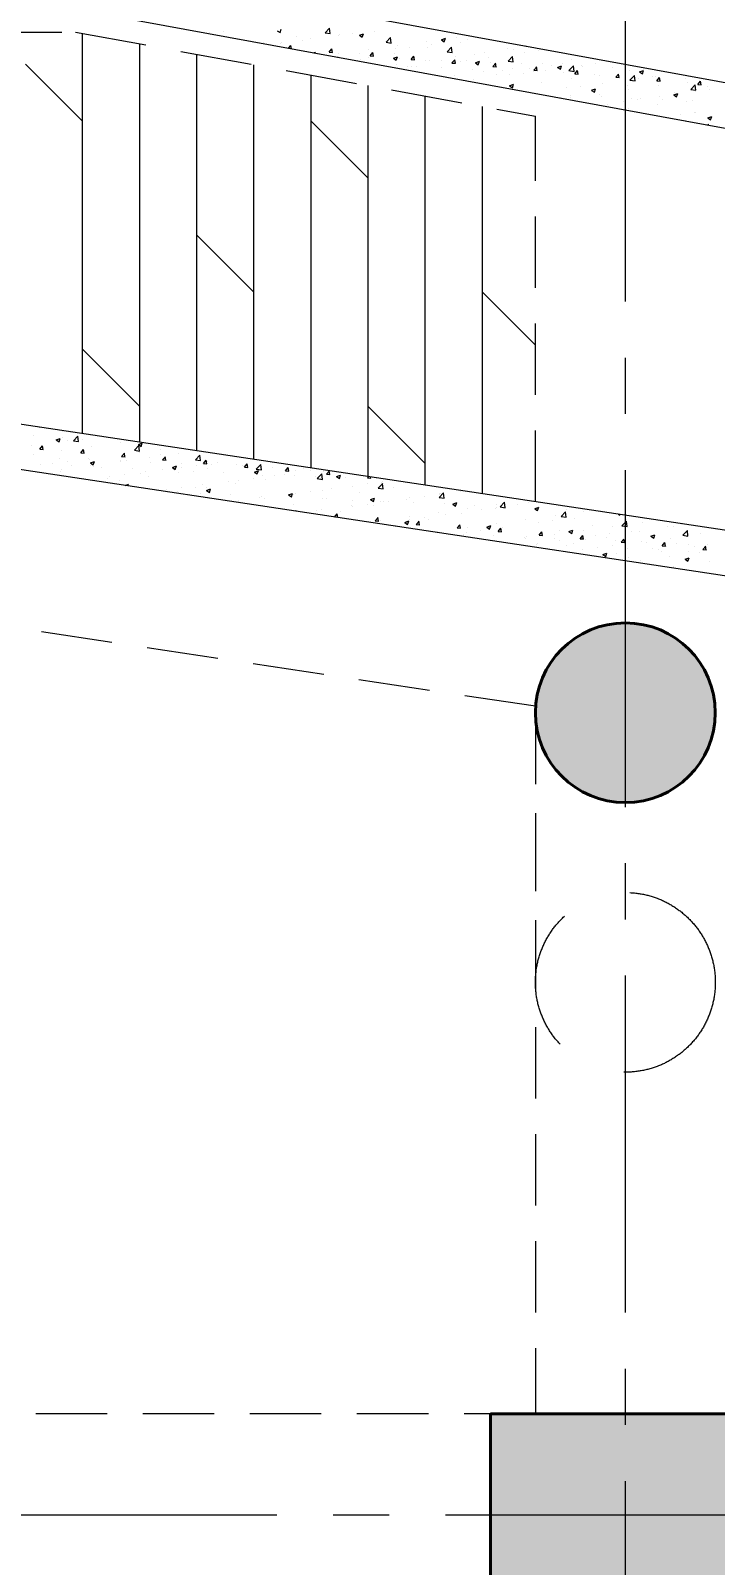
# Model space of a CAD drawing. Header units: millimetres. Extents: x 115500 to 206800, y -6300 to 53700.
# Drawn here: x 148105 to 151150, y 38275 to 45106 of the extents above; entities that cross this region are included whole.
import ezdxf

# ---------------------------------------------------------------- set-up
doc = ezdxf.new("R2010")
doc.units = ezdxf.units.MM
for name, pattern in [('HIDDEN2', [4.7625, 3.175, -1.5875]), ('HT_Grid$0$CENTER2', [1.125, 0.75, -0.125, 0.125, -0.125]), ('PD_5F_Col$0$HIDDEN2', [4.7625, 3.175, -1.5875])]:
    doc.linetypes.add(name, pattern=pattern)
doc.layers.get('0').update_dxf_attribs({"lineweight": 20})
doc.layers.get('Defpoints').update_dxf_attribs({"color": 151, "lineweight": 9})
for name, color, linetype, lineweight in [('HT_5F_Col$0$NDC_S-COLUMN', 4, 'Continuous', 40), ('HT_5F_Col$0$NDC_S_HATCH COLUMN AND WALL', 251, 'Continuous', 13), ('HT_Dim Grid$0$NDC_S_DIM', 1, 'Continuous', 15), ('HT_Grid$0$NDC_S_AXIS', 5, 'HT_Grid$0$CENTER2', 13), ('NDC_S_BEAM', 3, 'HIDDEN2', 20), ('NDC_S_HATCH MATERIAL', 8, 'Continuous', 13), ('NDC_S_SLAB', 2, 'Continuous', 20), ('PD_5F_Col$0$NDC_S-COLUMN', 4, 'Continuous', 40), ('PD_5F_Col$0$NDC_S_HATCH COLUMN AND WALL', 251, 'Continuous', 13), ('PD_5F_Col$0$NDC_S_HIDDEN', 8, 'PD_5F_Col$0$HIDDEN2', 13)]:
    doc.layers.add(name, color=color, linetype=linetype, lineweight=lineweight)
doc.styles.add('HT_Dim Grid$0$NDC_DIM', font='', dxfattribs={"width": 0.75})
doc.styles.get('HT_Dim Grid$0$NDC_DIM').set_extended_font_data('Dotum')
doc.dimstyles.new('HT_Dim Grid$0$NDC_dim_150', dxfattribs={"dimscale": 150, "dimtxt": 2.5, "dimasz": 1.5, "dimexe": 1.5, "dimexo": 2.5, "dimgap": 1, "dimtad": 1, "dimdec": 0, "dimzin": 0, "dimdsep": 46, "dimtxsty": 'HT_Dim Grid$0$NDC_DIM', "dimblk": 'HT_Dim Grid$0$DIMMARK', "dimcen": 0.09, "dimdle": 1.2, "dimclrd": 1, "dimclre": 1, "dimclrt": 3, "dimadec": 0, "dimazin": 0, "dimtfac": 1, "dimtdec": 0, "dimtix": 1, "dimtofl": 0, "dimtmove": 0, "dimatfit": 3, "dimfxl": 8, "dimfxlon": 1, "dimtolj": 1, "dimtzin": 0, "dimarcsym": 0})

# ---------------------------------------------------------------- blocks, each defined once
blk = doc.blocks.new('HT_Dim Grid$0$DIMMARK')
at = {"layer": 'HT_Dim Grid$0$NDC_S_DIM', "color": 1}
blk.add_line((-1.5, 0), (1, 0), dxfattribs=at)
at = {"layer": 'HT_Dim Grid$0$NDC_S_DIM', "color": 2, "const_width": 0.1}
blk.add_lwpolyline([(-0.424, -0.424), (0.424, 0.424)], dxfattribs=at)
blk = doc.blocks.new('*D52')
at = {"layer": 'Defpoints', "color": 0, "ltscale": 200, "transparency": 16777216}
for p in [(191600, 51300), (130700, 38500), (191600, 38500)]:
    blk.add_point(p, dxfattribs=at)
at = {"layer": 'HT_Dim Grid$0$NDC_S_DIM', "color": 1, "lineweight": -2, "ltscale": 200, "transparency": 16777216}
for p, q in [((130700, 50100), (130700, 51525)), ((191600, 50100), (191600, 51525)), ((130925, 51300), (191375, 51300))]:
    blk.add_line(p, q, dxfattribs=at)
at = {"layer": 'HT_Dim Grid$0$NDC_S_DIM', "color": 1, "lineweight": -2, "ltscale": 200, "transparency": 16777216, "xscale": 225, "yscale": 225, "zscale": 225, "rotation": 180}
blk.add_blockref('HT_Dim Grid$0$DIMMARK', (130700, 51300), dxfattribs=at)
at = {"layer": 'HT_Dim Grid$0$NDC_S_DIM', "color": 1, "lineweight": -2, "ltscale": 200, "transparency": 16777216, "xscale": 225, "yscale": 225, "zscale": 225}
blk.add_blockref('HT_Dim Grid$0$DIMMARK', (191600, 51300), dxfattribs=at)
at = {"layer": 'HT_Dim Grid$0$NDC_S_DIM', "color": 3, "ltscale": 200, "transparency": 16777216, "insert": (161150, 51637.8), "char_height": 375, "attachment_point": 5, "style": 'HT_Dim Grid$0$NDC_DIM'}
blk.add_mtext('\\A1;60900', dxfattribs=at)
blk = doc.blocks.new('*D54')
at = {"layer": 'Defpoints', "color": 0, "ltscale": 200, "transparency": 16777216}
for p in [(150750, 50100), (140350, 38500), (150750, 38500)]:
    blk.add_point(p, dxfattribs=at)
at = {"layer": 'HT_Dim Grid$0$NDC_S_DIM', "color": 1, "lineweight": -2, "ltscale": 200, "transparency": 16777216}
for p, q in [((140350, 48900), (140350, 50325)), ((150750, 48900), (150750, 50325)), ((140575, 50100), (150525, 50100))]:
    blk.add_line(p, q, dxfattribs=at)
at = {"layer": 'HT_Dim Grid$0$NDC_S_DIM', "color": 1, "lineweight": -2, "ltscale": 200, "transparency": 16777216, "xscale": 225, "yscale": 225, "zscale": 225, "rotation": 180}
blk.add_blockref('HT_Dim Grid$0$DIMMARK', (140350, 50100), dxfattribs=at)
at = {"layer": 'HT_Dim Grid$0$NDC_S_DIM', "color": 1, "lineweight": -2, "ltscale": 200, "transparency": 16777216, "xscale": 225, "yscale": 225, "zscale": 225}
blk.add_blockref('HT_Dim Grid$0$DIMMARK', (150750, 50100), dxfattribs=at)
at = {"layer": 'HT_Dim Grid$0$NDC_S_DIM', "color": 3, "ltscale": 200, "transparency": 16777216, "insert": (145550, 50437.8), "char_height": 375, "attachment_point": 5, "style": 'HT_Dim Grid$0$NDC_DIM'}
blk.add_mtext('\\A1;10400', dxfattribs=at)
blk = doc.blocks.new('*D55')
at = {"layer": 'Defpoints', "color": 0, "ltscale": 200, "transparency": 16777216}
for p in [(161150, 50100), (150750, 38500), (161150, 38500)]:
    blk.add_point(p, dxfattribs=at)
at = {"layer": 'HT_Dim Grid$0$NDC_S_DIM', "color": 1, "lineweight": -2, "ltscale": 200, "transparency": 16777216}
for p, q in [((150750, 48900), (150750, 50325)), ((161150, 48900), (161150, 50325)), ((150975, 50100), (160925, 50100))]:
    blk.add_line(p, q, dxfattribs=at)
at = {"layer": 'HT_Dim Grid$0$NDC_S_DIM', "color": 1, "lineweight": -2, "ltscale": 200, "transparency": 16777216, "xscale": 225, "yscale": 225, "zscale": 225, "rotation": 180}
blk.add_blockref('HT_Dim Grid$0$DIMMARK', (150750, 50100), dxfattribs=at)
at = {"layer": 'HT_Dim Grid$0$NDC_S_DIM', "color": 1, "lineweight": -2, "ltscale": 200, "transparency": 16777216, "xscale": 225, "yscale": 225, "zscale": 225}
blk.add_blockref('HT_Dim Grid$0$DIMMARK', (161150, 50100), dxfattribs=at)
at = {"layer": 'HT_Dim Grid$0$NDC_S_DIM', "color": 3, "ltscale": 200, "transparency": 16777216, "insert": (155950, 50437.8), "char_height": 375, "attachment_point": 5, "style": 'HT_Dim Grid$0$NDC_DIM'}
blk.add_mtext('\\A1;10400', dxfattribs=at)
blk = doc.blocks.new('PD_5F_Col$0$cottron')
at = {"layer": 'PD_5F_Col$0$NDC_S_HATCH COLUMN AND WALL'}
h = blk.add_hatch(color=256, dxfattribs=at)
h.dxf.hatch_style = 1
h.paths.add_polyline_path([(-0.5, 0, 1), (0.5, 0, 1)])
at = {"layer": 'PD_5F_Col$0$NDC_S-COLUMN', "ltscale": 0.005}
blk.add_circle((0, 0), 0.5, dxfattribs=at)
blk = doc.blocks.new('HT_5F_Col$0$cot')
at = {"layer": 'HT_5F_Col$0$NDC_S_HATCH COLUMN AND WALL', "ltscale": 0.005}
h = blk.add_hatch(color=256, dxfattribs=at)
h.dxf.hatch_style = 1
h.paths.add_polyline_path([(-0.5, 0.5), (0.5, 0.5), (0.5, -0.5), (-0.5, -0.5)])
at = {"layer": 'HT_5F_Col$0$NDC_S-COLUMN', "ltscale": 0.005}
blk.add_lwpolyline([(-0.5, 0.5), (0.5, 0.5), (0.5, -0.5), (-0.5, -0.5)], close=True, dxfattribs=at)

msp = doc.modelspace()

# ---------------------------------------------------------------- linework, layer by layer
at = {"layer": 'HT_Grid$0$NDC_S_AXIS', "ltscale": 2000}
for p, q in [((150750, -1100), (150750, 48500)), ((120700, 38500), (201600, 38500))]:
    msp.add_line(p, q, dxfattribs=at)
at = {"layer": 'NDC_S_BEAM', "ltscale": 100}
for p, q in [((147450, 45100), (148304.6, 45100)), ((148304.6, 45100), (150350, 44725.6)), ((150350, 43009), (150350, 44725.6)), ((150350, 42098.8), (147450, 42535.6)), ((150350, 42098.8), (150350, 38950)), ((150350, 38950), (147450, 38950))]:
    msp.add_line(p, q, dxfattribs=at)
at = {"layer": 'NDC_S_HATCH MATERIAL', "linetype": 'Continuous', "ltscale": 100}
for p, q in [((148336, 43312.3), (148336, 45094.3)), ((148899.7, 45099), (148899.7, 45099)), ((148961.5, 45102.4), (148961.5, 45102.4)), ((149201.7, 45106.1), (149214.3, 45097.6)), ((149214.3, 45097.6), (149219.5, 45113)), ((149414.9, 45096.6), (149434.7, 45117.3)), ((149414.9, 45096.7), (149437.5, 45093.2)), ((149437.5, 45093.1), (149434.7, 45117.2)), ((149435.7, 45105.1), (149435.7, 45105.1)), ((149477.4, 45087.3), (149477.4, 45087.3)), ((149536.9, 45091.5), (149536.9, 45091.5)), ((149566.7, 45085.8), (149579.3, 45077.3)), ((149566.8, 45085.9), (149584.5, 45092.7)), ((149579.3, 45077.3), (149584.5, 45092.6)), ((149633.1, 45104.2), (149633.1, 45104.2)), ((149930, 45105), (149930, 45105)), ((148590, 43274.1), (148590, 45047.8)), ((149139.5, 45054.3), (149139.5, 45054.3)), ((149216.7, 45049.4), (149216.7, 45049.4)), ((149218.7, 45053.1), (149218.7, 45053.1)), ((149251.9, 45028.3), (149262.4, 45040.7)), ((149264.7, 45025.9), (149262, 45040.6)), ((149287.6, 45079.7), (149287.6, 45079.7)), ((149312.9, 45062.1), (149312.9, 45062.1)), ((149349.1, 45071), (149349.1, 45071)), ((149432.3, 45010.2), (149444.5, 45024.8)), ((149447.2, 45008.8), (149444.2, 45024.7)), ((149473.3, 45083.2), (149473.3, 45083.2)), ((149606.2, 45021.7), (149606.2, 45021.7)), ((149686, 45054.6), (149705.8, 45075.2)), ((149686, 45054.7), (149708.6, 45051.2)), ((149708.5, 45051.1), (149705.7, 45075.2)), ((149726.6, 45025.1), (149726.6, 45025.1)), ((149736.6, 45039.6), (149736.6, 45039.6)), ((149790.2, 45033.5), (149790.2, 45033.5)), ((149864.9, 45055.9), (149864.9, 45055.9)), ((149869.6, 45029.9), (149869.6, 45029.9)), ((149886.4, 45046.2), (149886.4, 45046.2)), ((149931.7, 45065.4), (149944.4, 45056.9)), ((149931.8, 45065.5), (149949.6, 45072.4)), ((149944.4, 45056.9), (149949.5, 45072.3)), ((149957.1, 45012.6), (149976.9, 45033.2)), ((149979.6, 45009), (149976.8, 45033.2)), ((149996.8, 45074.9), (149996.8, 45074.9)), ((150017.7, 45055.3), (150017.7, 45055.3)), ((150046.8, 45067.3), (150046.8, 45067.3)), ((150226.7, 45025), (150226.7, 45025)), ((150252.5, 45024.5), (150252.5, 45024.5)), ((150306.5, 45038.6), (150309.4, 45036.6)), ((150309.4, 45036.6), (150309.9, 45038)), ((150363.8, 45017.6), (150363.8, 45017.6)), ((148335.9, 44703.9), (148081.9, 44957.9)), ((148844, 43235.8), (148844, 45001.3)), ((149098, 43197.6), (149098, 44954.8)), ((149363.5, 45007.9), (149371.1, 45010.8)), ((149369.7, 45006.7), (149371.1, 45010.7)), ((149432.3, 45010.2), (149447.5, 45008.8)), ((149470, 44991.4), (149470, 44991.4)), ((149473.8, 44992.4), (149473.8, 44992.4)), ((149474.3, 45002.7), (149474.3, 45002.7)), ((149566.2, 45004), (149566.2, 45004)), ((149573.4, 44979), (149573.4, 44979)), ((149609.4, 44986.7), (149609.4, 44986.7)), ((149614.5, 44994.2), (149626.7, 45008.8)), ((149614.5, 44994.2), (149629.7, 44992.9)), ((149629.3, 44992.8), (149626.4, 45008.8)), ((149718.3, 44983.5), (149731, 44975)), ((149718.4, 44983.6), (149736.2, 44990.4)), ((149721.5, 45004.4), (149721.5, 45004.4)), ((149731, 44975), (149736.1, 44990.4)), ((149733.5, 44955.1), (149733.5, 44955.1)), ((149745, 44981), (149745, 44981)), ((149796.7, 44978.3), (149808.9, 44992.9)), ((149796.7, 44978.3), (149811.8, 44977)), ((149811.5, 44976.9), (149808.6, 44992.8)), ((149861.8, 44971.3), (149861.8, 44971.3)), ((149880.6, 44975.2), (149880.6, 44975.2)), ((149930.5, 44974.1), (149930.5, 44974.1)), ((149957.1, 45012.7), (149979.6, 45009.2)), ((149978.8, 44962.4), (149991.1, 44976.9)), ((149978.8, 44962.3), (149994, 44961)), ((149980, 44967.1), (149980, 44967.1)), ((149993.7, 44961), (149990.8, 44976.9)), ((149993.7, 44990.4), (149993.7, 44990.4)), ((150016.2, 44969.5), (150016.2, 44969.5)), ((150043.6, 44975.5), (150043.6, 44975.5)), ((150078.6, 44999.5), (150078.6, 44999.5)), ((150083.4, 44963.3), (150101.2, 44970.1)), ((150083.4, 44963.2), (150096, 44954.7)), ((150096, 44954.7), (150101.1, 44970)), ((150124.2, 45008.3), (150124.2, 45008.3)), ((150139.8, 44988.2), (150139.8, 44988.2)), ((150151.7, 44963.8), (150151.7, 44963.8)), ((150161, 44946.4), (150173.3, 44961)), ((150175.9, 44945), (150173, 44960.9)), ((150228.1, 44970.6), (150250.7, 44967.1)), ((150228.2, 44970.5), (150248, 44991.1)), ((150250.7, 44967), (150247.9, 44991.1)), ((150287.3, 44958.1), (150287.3, 44958.1)), ((150300.2, 45009.3), (150300.2, 45009.3)), ((150381.3, 44959), (150381.3, 44959)), ((150422.9, 44952.3), (150422.9, 44952.3)), ((150448.4, 44942.9), (150466.2, 44949.8)), ((150461, 44934.3), (150466.2, 44949.7)), ((150471.9, 44961.5), (150471.9, 44961.5)), ((150511.7, 44976.9), (150511.7, 44976.9)), ((150553.6, 44951.2), (150553.6, 44951.2)), ((150617.2, 44959.6), (150617.2, 44959.6)), ((149352, 43159.3), (149352, 44908.3)), ((149782.3, 44948.7), (149782.3, 44948.7)), ((149798.5, 44946.8), (149798.5, 44946.8)), ((149819.6, 44946), (149819.6, 44946)), ((149934.1, 44941.1), (149934.1, 44941.1)), ((149990.7, 44905.8), (149990.7, 44905.8)), ((150069.7, 44935.4), (150069.7, 44935.4)), ((150073, 44888), (150073, 44888)), ((150121.1, 44923.7), (150121.1, 44923.7)), ((150161, 44946.4), (150176.2, 44945.1)), ((150175.6, 44910.6), (150175.6, 44910.6)), ((150205.3, 44929.7), (150205.3, 44929.7)), ((150233.4, 44909.1), (150233.4, 44909.1)), ((150249.4, 44940), (150249.4, 44940)), ((150297, 44917.5), (150297, 44917.5)), ((150323.7, 44936.1), (150323.7, 44936.1)), ((150340.9, 44923.9), (150340.9, 44923.9)), ((150343.2, 44930.5), (150355.5, 44945.1)), ((150343.2, 44930.5), (150358.4, 44929.1)), ((150358.1, 44929.1), (150355.1, 44945)), ((150393.2, 44930.1), (150393.2, 44930.1)), ((150448.4, 44942.8), (150461, 44934.3)), ((150476.5, 44918.2), (150476.5, 44918.2)), ((150499.2, 44928.6), (150521.8, 44925.1)), ((150499.3, 44928.5), (150519, 44949.1)), ((150508.6, 44892.3), (150508.6, 44892.3)), ((150521.8, 44925), (150519, 44949.1)), ((150525.4, 44914.5), (150537.6, 44929.1)), ((150525.4, 44914.5), (150540.6, 44913.2)), ((150540.3, 44913.1), (150537.3, 44929.1)), ((150558.5, 44946.6), (150558.5, 44946.6)), ((150612.1, 44912.5), (150612.1, 44912.5)), ((150636.9, 44908.6), (150636.9, 44908.6)), ((150694.1, 44940.9), (150694.1, 44940.9)), ((150707.6, 44898.6), (150719.8, 44913.2)), ((150707.6, 44898.6), (150722.8, 44897.3)), ((150722.4, 44897.2), (150719.5, 44913.1)), ((150747.7, 44906.7), (150747.7, 44906.7)), ((150768.8, 44927.7), (150768.8, 44927.7)), ((150770.3, 44886.4), (150790.1, 44907)), ((150770.3, 44886.5), (150792.9, 44883)), ((150792.9, 44882.9), (150790.1, 44907)), ((150807, 44893.2), (150807, 44893.2)), ((150813.4, 44922.5), (150826.1, 44914)), ((150813.5, 44922.6), (150831.2, 44929.4)), ((150826.1, 44914), (150831.2, 44929.3)), ((150829.7, 44935.1), (150829.7, 44935.1)), ((150870.6, 44901.6), (150870.6, 44901.6)), ((150883.3, 44901), (150883.3, 44901)), ((150889.8, 44882.7), (150902, 44897.3)), ((150889.8, 44882.7), (150905, 44881.3)), ((150904.6, 44881.3), (150901.7, 44897.2)), ((150905.8, 44886.2), (150905.8, 44886.2)), ((150966.8, 44914.3), (150966.8, 44914.3)), ((151018.8, 44895.3), (151018.8, 44895.3)), ((151072, 44866.7), (151084.2, 44881.3)), ((151086.8, 44865.3), (151083.9, 44881.2)), ((149606, 43121.1), (149606, 44861.8)), ((149860, 43082.8), (149860, 44815.3)), ((150235, 44861), (150252.8, 44867.8)), ((150235, 44860.9), (150247.6, 44852.4)), ((150246.3, 44855.4), (150246.3, 44855.4)), ((150247.6, 44852.4), (150252.8, 44867.7)), ((150372.4, 44823.2), (150372.4, 44823.2)), ((150378.2, 44874.5), (150378.2, 44874.5)), ((150486.8, 44851.1), (150486.8, 44851.1)), ((150508, 44817.5), (150508, 44817.5)), ((150550.4, 44859.4), (150550.4, 44859.4)), ((150600, 44840.7), (150617.8, 44847.5)), ((150600, 44840.6), (150612.6, 44832.1)), ((150609.5, 44835.4), (150609.5, 44835.4)), ((150612.6, 44832.1), (150617.8, 44847.4)), ((150633.8, 44824.1), (150633.8, 44824.1)), ((150646.6, 44872.1), (150646.6, 44872.1)), ((150757.6, 44860.8), (150757.6, 44860.8)), ((150765.7, 44843.1), (150765.7, 44843.1)), ((150896.2, 44861), (150896.2, 44861)), ((150899.9, 44814.1), (150899.9, 44814.1)), ((150965, 44820.2), (150977.7, 44811.7)), ((150965.1, 44820.3), (150982.9, 44827.2)), ((150966.6, 44830.4), (150966.6, 44830.4)), ((150977.7, 44811.7), (150982.8, 44827.1)), ((151024.5, 44877.2), (151024.5, 44877.2)), ((151041.4, 44844.4), (151061.2, 44865)), ((151041.4, 44844.5), (151064, 44841)), ((151060.4, 44835.2), (151060.4, 44835.2)), ((151063.9, 44840.9), (151061.1, 44865)), ((151072, 44866.7), (151087.1, 44865.4)), ((151114.8, 44855.9), (151114.8, 44855.9)), ((151123.9, 44843.6), (151123.9, 44843.6)), ((150114, 43044.5), (150114, 44768.8)), ((150461.4, 44809.9), (150461.4, 44809.9)), ((150505.5, 44807.8), (150505.5, 44807.8)), ((150643.6, 44811.8), (150643.6, 44811.8)), ((150670.4, 44779.6), (150670.4, 44779.6)), ((150740.2, 44793), (150740.2, 44793)), ((150762.7, 44758.5), (150762.7, 44758.5)), ((150779.2, 44806), (150779.2, 44806)), ((150803.7, 44801.4), (150803.7, 44801.4)), ((150818.5, 44805), (150818.5, 44805)), ((150893.1, 44776.4), (150893.1, 44776.4)), ((150914.8, 44800.3), (150914.8, 44800.3)), ((151021.4, 44792.7), (151021.4, 44792.7)), ((151050.3, 44794.6), (151050.3, 44794.6)), ((149605.9, 44449.9), (149351.9, 44703.9)), ((150993.5, 44735), (150993.5, 44735)), ((151018.3, 44708.1), (151018.3, 44708.1)), ((151057.1, 44743.4), (151057.1, 44743.4)), ((151063.6, 44741.6), (151063.6, 44741.6)), ((151116.7, 44718.1), (151134.5, 44724.9)), ((151116.7, 44718), (151129.3, 44709.4)), ((151116.7, 44687), (151119.4, 44690.3)), ((151119.8, 44686.4), (151119.1, 44690.2)), ((151129.3, 44709.4), (151134.4, 44724.8)), ((149097.9, 43941.9), (148843.9, 44195.9)), ((150350, 43705.9), (150113.9, 43941.9)), ((148589.9, 43433.9), (148335.9, 43687.9)), ((149859.9, 43179.9), (149605.9, 43433.9)), ((148145.3, 43338.5), (148145.3, 43338.5)), ((148246.8, 43321.1), (148246.8, 43321.1)), ((148110.1, 43258.8), (148110.1, 43258.8)), ((148118.5, 43304.9), (148118.5, 43304.9)), ((148145.1, 43243.1), (148157.3, 43257.6)), ((148145.1, 43243), (148160.2, 43241.7)), ((148159.9, 43241.7), (148157, 43257.6)), ((148218.6, 43284.6), (148231.3, 43276.1)), ((148218.7, 43284.7), (148236.5, 43291.5)), ((148231.3, 43276.1), (148236.4, 43291.4)), ((148246.9, 43293.5), (148246.9, 43293.5)), ((148270.5, 43279.9), (148270.5, 43279.9)), ((148295.2, 43280.7), (148317.8, 43277.2)), ((148295.3, 43280.6), (148315.1, 43301.2)), ((148317.8, 43277.1), (148315, 43301.2)), ((148327.2, 43227.1), (148339.5, 43241.7)), ((148334.1, 43288.3), (148334.1, 43288.3)), ((148342.1, 43225.7), (148339.2, 43241.6)), ((148375.6, 43255.6), (148375.6, 43255.6)), ((148506, 43273.5), (148506, 43273.5)), ((148566.4, 43238.5), (148586.1, 43259.1)), ((148583.7, 43264.3), (148601.5, 43271.2)), ((148583.7, 43264.3), (148596.3, 43255.7)), ((148588.9, 43235), (148586.1, 43259.1)), ((148596.3, 43255.7), (148601.4, 43271.1)), ((148683.7, 43242.9), (148683.7, 43242.9)), ((148115.4, 43220.3), (148115.4, 43220.3)), ((148149.4, 43174.6), (148149.4, 43174.6)), ((148203.7, 43179.7), (148203.7, 43179.7)), ((148231.5, 43203), (148231.5, 43203)), ((148243.7, 43236.6), (148243.7, 43236.6)), ((148267.3, 43188.1), (148267.3, 43188.1)), ((148327.2, 43227.1), (148342.4, 43225.8)), ((148363.5, 43200.8), (148363.5, 43200.8)), ((148367.1, 43197.3), (148367.1, 43197.3)), ((148370.2, 43182.3), (148382.9, 43173.8)), ((148370.3, 43182.4), (148388.1, 43189.2)), ((148382.9, 43173.8), (148388, 43189.2)), ((148502.6, 43191.6), (148502.6, 43191.6)), ((148502.9, 43189), (148502.9, 43189)), ((148509.4, 43211.2), (148521.7, 43225.8)), ((148509.4, 43211.2), (148524.6, 43209.8)), ((148524.3, 43209.8), (148521.4, 43225.7)), ((148523.9, 43221.9), (148523.9, 43221.9)), ((148532.7, 43192.8), (148532.7, 43192.8)), ((148566.3, 43238.6), (148588.9, 43235.1)), ((148587.5, 43230.3), (148587.5, 43230.3)), ((148631.2, 43205.2), (148631.2, 43205.2)), ((148638.2, 43185.8), (148638.2, 43185.8)), ((148680.8, 43218.3), (148680.8, 43218.3)), ((148691.6, 43195.2), (148703.9, 43209.8)), ((148691.6, 43195.2), (148706.8, 43193.9)), ((148706.5, 43193.8), (148703.5, 43209.8)), ((148763.2, 43224.3), (148763.2, 43224.3)), ((148773.8, 43180.1), (148773.8, 43180.1)), ((148837.4, 43196.5), (148857.2, 43217.1)), ((148837.4, 43196.6), (148860, 43193.1)), ((148860, 43193), (148857.1, 43217.1)), ((148873.8, 43179.3), (148886, 43193.9)), ((148873.8, 43179.3), (148889, 43178)), ((148888.7, 43177.9), (148885.7, 43193.8)), ((148889.8, 43187.9), (148889.8, 43187.9)), ((148909.4, 43174.4), (148909.4, 43174.4)), ((148937.1, 43184.9), (148937.1, 43184.9)), ((149018.8, 43173.9), (149018.8, 43173.9)), ((149056, 43163.4), (149068.2, 43178)), ((149070.8, 43162), (149067.9, 43177.9)), ((149108.5, 43154.4), (149128.3, 43175.1)), ((149131, 43150.9), (149128.2, 43175.1)), ((148236.5, 43142), (148236.5, 43142)), ((148240.6, 43152), (148240.6, 43152)), ((148285, 43168.9), (148285, 43168.9)), ((148372.5, 43171.1), (148372.5, 43171.1)), ((148384.6, 43167.4), (148384.6, 43167.4)), ((148420.6, 43163.2), (148420.6, 43163.2)), ((148445.4, 43111.6), (148445.4, 43111.6)), ((148457.1, 43121.7), (148457.1, 43121.7)), ((148520.7, 43130.1), (148520.7, 43130.1)), ((148556.2, 43157.4), (148556.2, 43157.4)), ((148593.6, 43137.1), (148593.6, 43137.1)), ((148616.9, 43142.7), (148616.9, 43142.7)), ((148628.1, 43120.7), (148628.1, 43120.7)), ((148691.8, 43151.7), (148691.8, 43151.7)), ((148735.3, 43162.1), (148753.1, 43168.9)), ((148735.3, 43162), (148747.9, 43153.5)), ((148741.7, 43162.5), (148741.7, 43162.5)), ((148747.9, 43153.5), (148753.1, 43168.8)), ((148760.1, 43139.7), (148760.1, 43139.7)), ((148777.3, 43163.9), (148777.3, 43163.9)), ((148827.4, 43146), (148827.4, 43146)), ((148840.9, 43172.2), (148840.9, 43172.2)), ((148890.5, 43157.6), (148890.5, 43157.6)), ((148963, 43140.2), (148963, 43140.2)), ((149030.7, 43105.8), (149030.7, 43105.8)), ((149045, 43168.6), (149045, 43168.6)), ((149056, 43163.4), (149071.2, 43162)), ((149094.2, 43114.2), (149094.2, 43114.2)), ((149098.6, 43134.5), (149098.6, 43134.5)), ((149100.3, 43141.6), (149112.9, 43133.1)), ((149100.4, 43141.7), (149118.1, 43148.6)), ((149108.5, 43154.6), (149131.1, 43151)), ((149112.9, 43133.1), (149118.1, 43148.5)), ((149135, 43124.5), (149135, 43124.5)), ((149147.6, 43108.3), (149147.6, 43108.3)), ((149180.6, 43162.9), (149180.6, 43162.9)), ((149190.4, 43126.9), (149190.4, 43126.9)), ((149234.2, 43128.8), (149234.2, 43128.8)), ((149238.2, 43147.4), (149250.4, 43162)), ((149238.2, 43147.4), (149253.4, 43146.1)), ((149253, 43146), (149250.1, 43161.9)), ((149278, 43126.2), (149278, 43126.2)), ((149283.1, 43149.9), (149283.1, 43149.9)), ((149316.2, 43157.2), (149316.2, 43157.2)), ((149350.9, 43148), (149350.9, 43148)), ((149369.7, 43123.1), (149369.7, 43123.1)), ((149379.5, 43112.5), (149402.1, 43109)), ((149379.6, 43112.4), (149399.4, 43133)), ((149402.1, 43108.9), (149399.3, 43133)), ((149406.3, 43142.5), (149406.3, 43142.5)), ((149420.4, 43131.5), (149432.6, 43146.1)), ((149420.4, 43131.5), (149435.5, 43130.1)), ((149435.2, 43130.1), (149432.3, 43146)), ((149465.3, 43121.3), (149478, 43112.8)), ((149465.4, 43121.4), (149483.2, 43128.2)), ((149478, 43112.8), (149483.1, 43128.1)), ((149505.3, 43117.3), (149505.3, 43117.3)), ((149602.5, 43115.5), (149607, 43120.9)), ((149602.5, 43115.5), (149617.7, 43114.2)), ((149617.4, 43114.1), (149616.4, 43119.5)), ((149640.9, 43111.6), (149640.9, 43111.6)), ((148499.8, 43104.4), (148499.8, 43104.4)), ((148525.5, 43081.5), (148539.7, 43087)), ((148537.3, 43079.8), (148539.6, 43086.9)), ((148710.5, 43063.7), (148710.5, 43063.7)), ((148757, 43055.2), (148757, 43055.2)), ((148774, 43072.1), (148774, 43072.1)), ((148838.7, 43073.6), (148838.7, 43073.6)), ((148858.9, 43045.3), (148858.9, 43045.3)), ((148870.2, 43084.7), (148870.2, 43084.7)), ((148886.9, 43059.8), (148904.7, 43066.6)), ((148886.9, 43059.7), (148899.5, 43051.2)), ((148887.4, 43073), (148887.4, 43073)), ((148899.5, 43051.2), (148904.7, 43066.5)), ((148986.8, 43099), (148986.8, 43099)), ((148994.5, 43039.5), (148994.5, 43039.5)), ((149015.7, 43089.3), (149015.7, 43089.3)), ((149251.9, 43039.4), (149264.6, 43030.9)), ((149252, 43039.5), (149269.8, 43046.3)), ((149264.6, 43030.9), (149269.7, 43046.2)), ((149274.9, 43041.7), (149274.9, 43041.7)), ((149284, 43047.8), (149284, 43047.8)), ((149347.6, 43056.2), (149347.6, 43056.2)), ((149403.2, 43057.9), (149403.2, 43057.9)), ((149443.8, 43068.9), (149443.8, 43068.9)), ((149535.2, 43077), (149535.2, 43077)), ((149568.9, 43049.2), (149568.9, 43049.2)), ((149604.2, 43090), (149604.2, 43090)), ((149650.6, 43070.5), (149673.2, 43067)), ((149650.7, 43070.4), (149670.5, 43091)), ((149665.6, 43094.9), (149665.6, 43094.9)), ((149667.8, 43098.3), (149667.8, 43098.3)), ((149673.2, 43066.8), (149670.4, 43091)), ((149717, 43074.6), (149717, 43074.6)), ((149921.2, 43040.3), (149921.2, 43040.3)), ((149921.7, 43028.3), (149941.5, 43048.9)), ((149922.7, 43045.6), (149922.7, 43045.6)), ((149926, 43044.3), (149926, 43044.3)), ((149944.3, 43024.8), (149941.5, 43048.9)), ((150017.4, 43053), (150017.4, 43053)), ((149027.4, 43014), (149027.4, 43014)), ((149123.6, 43026.7), (149123.6, 43026.7)), ((149130.1, 43033.8), (149130.1, 43033.8)), ((149144.5, 43023.8), (149144.5, 43023.8)), ((149265.7, 43028.1), (149265.7, 43028.1)), ((149272.6, 42998.3), (149272.6, 42998.3)), ((149282.7, 42967.5), (149285.7, 42971)), ((149286.1, 42967), (149285.3, 42970.9)), ((149377, 42968.7), (149377, 42968.7)), ((149400.1, 42973.4), (149400.1, 42973.4)), ((149401.2, 43022.3), (149401.2, 43022.3)), ((149420.7, 43023.8), (149420.7, 43023.8)), ((149532.1, 42992.4), (149532.1, 42992.4)), ((149536.8, 43016.6), (149536.8, 43016.6)), ((149537.4, 42989.8), (149537.4, 42989.8)), ((149601, 42998.2), (149601, 42998.2)), ((149617, 43019.1), (149634.8, 43026)), ((149617, 43019), (149629.6, 43010.5)), ((149629.6, 43010.5), (149634.7, 43025.9)), ((149629.7, 42993.4), (149629.7, 42993.4)), ((149662.5, 43010.3), (149662.5, 43010.3)), ((149672.4, 43010.9), (149672.4, 43010.9)), ((149697.2, 43010.8), (149697.2, 43010.8)), ((149777.9, 43018.8), (149777.9, 43018.8)), ((149790.8, 43026.6), (149790.8, 43026.6)), ((149808, 43005.2), (149808, 43005.2)), ((149857.6, 43031.9), (149857.6, 43031.9)), ((149921.7, 43028.4), (149944.3, 43024.9)), ((149943.6, 42999.4), (149943.6, 42999.4)), ((149982, 42998.8), (149999.8, 43005.6)), ((149982, 42998.7), (149994.6, 42990.2)), ((149994.6, 42990.2), (149999.8, 43005.5)), ((150050, 42978.9), (150050, 42978.9)), ((150079.2, 42993.7), (150079.2, 42993.7)), ((150111, 42973.9), (150111, 42973.9)), ((150171.1, 42980.8), (150171.1, 42980.8)), ((150174.6, 42982.3), (150174.6, 42982.3)), ((150178.3, 42995.2), (150178.3, 42995.2)), ((150192.8, 42986.3), (150212.6, 43006.9)), ((150192.8, 42986.4), (150215.4, 42982.9)), ((150215.3, 42982.8), (150212.5, 43006.9)), ((150214.8, 42988), (150214.8, 42988)), ((150270.8, 42995), (150270.8, 42995)), ((150310.3, 43014.3), (150310.3, 43014.3)), ((150319.2, 43006.2), (150319.2, 43006.2)), ((150347, 42978.4), (150359.7, 42969.8)), ((150347.1, 42978.4), (150364.8, 42985.3)), ((150350.4, 42982.2), (150350.4, 42982.2)), ((150359.6, 42969.8), (150364.8, 42985.2)), ((150486, 42976.5), (150486, 42976.5)), ((149456.4, 42941.3), (149467.8, 42955)), ((149470.4, 42939.2), (149467.5, 42954.9)), ((149481.6, 42968), (149481.6, 42968)), ((149637.8, 42924.5), (149650, 42939.1)), ((149637.8, 42924.5), (149653, 42923.1)), ((149652.6, 42923.1), (149649.7, 42939)), ((149659.4, 42925.8), (149659.4, 42925.8)), ((149726.7, 42904.5), (149726.7, 42904.5)), ((149768.6, 42916.9), (149786.4, 42923.7)), ((149768.6, 42916.8), (149781.2, 42908.2)), ((149781.2, 42908.2), (149786.4, 42923.6)), ((149787.7, 42942), (149787.7, 42942)), ((149790.8, 42931.8), (149790.8, 42931.8)), ((149820, 42908.5), (149832.2, 42923.1)), ((149820, 42908.5), (149835.2, 42907.2)), ((149834.8, 42907.1), (149831.9, 42923.1)), ((149854.4, 42940.1), (149854.4, 42940.1)), ((149874.9, 42930), (149874.9, 42930)), ((149919.6, 42961.1), (149919.6, 42961.1)), ((149950.6, 42952.8), (149950.6, 42952.8)), ((150002.2, 42892.6), (150014.4, 42907.2)), ((150017, 42891.2), (150014.1, 42907.1)), ((150023, 42955.4), (150023, 42955.4)), ((150133.6, 42896.5), (150151.4, 42903.3)), ((150146.2, 42887.9), (150151.4, 42903.3)), ((150175.2, 42910.7), (150175.2, 42910.7)), ((150307.2, 42929.7), (150307.2, 42929.7)), ((150364.4, 42915.9), (150364.4, 42915.9)), ((150428, 42924.3), (150428, 42924.3)), ((150437.6, 42947.6), (150437.6, 42947.6)), ((150463.9, 42944.2), (150483.7, 42964.8)), ((150463.9, 42944.3), (150486.4, 42940.8)), ((150486.4, 42940.7), (150483.6, 42964.8)), ((150524.1, 42936.9), (150524.1, 42936.9)), ((150565.9, 42963.8), (150565.9, 42963.8)), ((150605, 42905.5), (150605, 42905.5)), ((150684.6, 42958), (150684.6, 42958)), ((150718.8, 42953.4), (150724.7, 42949.5)), ((150724.7, 42949.5), (150725.7, 42952.4)), ((150734.9, 42902.3), (150757.5, 42898.8)), ((150735, 42902.2), (150754.8, 42922.8)), ((150753.1, 42931), (150753.1, 42931)), ((150757.5, 42898.7), (150754.7, 42922.8)), ((150825.1, 42916.2), (150825.1, 42916.2)), ((150937.9, 42900), (150937.9, 42900)), ((150962.1, 42900.6), (150962.1, 42900.6)), ((151001.5, 42908.4), (151001.5, 42908.4)), ((149916.5, 42876.5), (149916.5, 42876.5)), ((150002.2, 42892.6), (150017.3, 42891.3)), ((150029.7, 42863.9), (150029.7, 42863.9)), ((150044.2, 42873.7), (150044.2, 42873.7)), ((150046.9, 42894.4), (150046.9, 42894.4)), ((150107.8, 42882.1), (150107.8, 42882.1)), ((150133.6, 42896.4), (150146.2, 42887.9)), ((150165.3, 42858.2), (150165.3, 42858.2)), ((150184.3, 42876.7), (150196.6, 42891.3)), ((150184.3, 42876.7), (150199.5, 42875.3)), ((150199.2, 42875.3), (150196.3, 42891.2)), ((150204, 42894.8), (150204, 42894.8)), ((150300.9, 42852.4), (150300.9, 42852.4)), ((150304.1, 42845.1), (150304.1, 42845.1)), ((150308.8, 42854.7), (150308.8, 42854.7)), ((150366.5, 42860.7), (150378.8, 42875.3)), ((150366.5, 42860.7), (150381.7, 42859.4)), ((150381.4, 42859.3), (150378.4, 42875.3)), ((150434.5, 42863), (150434.5, 42863)), ((150436.5, 42846.7), (150436.5, 42846.7)), ((150456.9, 42880.1), (150456.9, 42880.1)), ((150457.3, 42836.8), (150457.3, 42836.8)), ((150498.6, 42876.1), (150511.3, 42867.6)), ((150498.7, 42876.2), (150516.5, 42883)), ((150511.3, 42867.6), (150516.4, 42882.9)), ((150548.7, 42844.8), (150561, 42859.4)), ((150548.7, 42844.8), (150563.9, 42843.5)), ((150563.6, 42843.4), (150560.6, 42859.3)), ((150562.8, 42879.3), (150562.8, 42879.3)), ((150572.1, 42841), (150572.1, 42841)), ((150617.7, 42857.9), (150617.7, 42857.9)), ((150665.9, 42849.8), (150665.9, 42849.8)), ((150681.3, 42866.2), (150681.3, 42866.2)), ((150694.7, 42898.3), (150694.7, 42898.3)), ((150707.7, 42835.3), (150707.7, 42835.3)), ((150730.9, 42828.8), (150743.1, 42843.4)), ((150745.7, 42827.5), (150742.8, 42843.4)), ((150777.5, 42878.9), (150777.5, 42878.9)), ((150814, 42875.2), (150814, 42875.2)), ((150822, 42831.7), (150822, 42831.7)), ((150863.7, 42855.8), (150881.5, 42862.7)), ((150863.7, 42855.7), (150876.3, 42847.2)), ((150876.3, 42847.2), (150881.4, 42862.6)), ((150950.3, 42847.9), (150950.3, 42847.9)), ((151006, 42860.3), (151028.6, 42856.8)), ((151006.1, 42860.1), (151025.8, 42880.8)), ((151028.6, 42856.6), (151025.8, 42880.8)), ((151082.3, 42867), (151082.3, 42867)), ((150297.5, 42815.7), (150297.5, 42815.7)), ((150354.5, 42818.3), (150354.5, 42818.3)), ((150361.1, 42824.1), (150361.1, 42824.1)), ((150490.1, 42812.6), (150490.1, 42812.6)), ((150517.8, 42824.3), (150517.8, 42824.3)), ((150559.7, 42794.7), (150559.7, 42794.7)), ((150625.7, 42806.9), (150625.7, 42806.9)), ((150650.2, 42773.8), (150662.9, 42765.3)), ((150650.3, 42773.9), (150668.1, 42780.7)), ((150662.9, 42765.3), (150668, 42780.6)), ((150691.6, 42813.8), (150691.6, 42813.8)), ((150710.7, 42778.7), (150710.7, 42778.7)), ((150730.9, 42828.8), (150746.1, 42827.5)), ((150761.2, 42801.1), (150761.2, 42801.1)), ((150843.3, 42829.5), (150843.3, 42829.5)), ((150871.1, 42799.8), (150871.1, 42799.8)), ((150896.8, 42795.4), (150896.8, 42795.4)), ((150911, 42786.3), (150911, 42786.3)), ((150913.1, 42812.9), (150925.3, 42827.5)), ((150913.1, 42812.9), (150928.3, 42811.6)), ((150927.9, 42811.5), (150925, 42827.4)), ((150934.7, 42808.2), (150934.7, 42808.2)), ((150947.2, 42763.4), (150947.2, 42763.4)), ((150978.9, 42823.8), (150978.9, 42823.8)), ((151030.9, 42820.9), (151030.9, 42820.9)), ((151032.4, 42789.7), (151032.4, 42789.7)), ((151059.1, 42811.7), (151059.1, 42811.7)), ((151079.2, 42782.4), (151079.2, 42782.4)), ((151095.3, 42797), (151107.5, 42811.6)), ((151095.3, 42797), (151110.4, 42795.6)), ((151110.1, 42795.6), (151107.2, 42811.5)), ((151114.5, 42818.1), (151114.5, 42818.1)), ((150762.9, 42760.9), (150762.9, 42760.9)), ((150818.9, 42747.1), (150818.9, 42747.1)), ((150964.1, 42720.7), (150964.1, 42720.7)), ((151015.3, 42753.6), (151033.1, 42760.4)), ((151015.3, 42753.5), (151027.9, 42745)), ((151027.9, 42745), (151033.1, 42760.3)), ((151076.1, 42697.9), (151076.1, 42697.9)), ((151124.5, 42741.8), (151124.5, 42741.8))]:
    msp.add_line(p, q, dxfattribs=at)
at = {"layer": 'NDC_S_SLAB', "ltscale": 10}
for p, q in [((148331.8, 45400), (182587.5, 39130)), ((148313.7, 45200), (179728.3, 39450)), ((173978.7, 39450), (147090.1, 43500)), ((173963.8, 39250), (147075.1, 43300))]:
    msp.add_line(p, q, dxfattribs=at)
at = {"layer": 'PD_5F_Col$0$NDC_S_HIDDEN', "ltscale": 100}
msp.add_line((150350, 42070), (150350, 40870), dxfattribs=at)
at = {"layer": 'PD_5F_Col$0$NDC_S_HIDDEN', "ltscale": 200}
msp.add_circle((150750, 40870), 400, dxfattribs=at)

# ---------------------------------------------------------------- block references
at = {"xscale": 800, "yscale": 800, "zscale": 800}
msp.add_blockref('PD_5F_Col$0$cottron', (150750, 42070), dxfattribs=at)
at = {"xscale": 1200, "yscale": 1400}
msp.add_blockref('HT_5F_Col$0$cot', (150750, 38250), dxfattribs=at)

# ---------------------------------------------------------------- dimensions: what is measured, and where the dimension line sits
at = {"layer": 'HT_Dim Grid$0$NDC_S_DIM', "ltscale": 200}
for base, p1, p2, picture, middle in [((191600, 51300), (130700, 38500), (191600, 38500), '*D52', (161150, 51637.8)), ((150750, 50100), (140350, 38500), (150750, 38500), '*D54', (145550, 50437.8)), ((161150, 50100), (150750, 38500), (161150, 38500), '*D55', (155950, 50437.8))]:
    dim = msp.add_linear_dim(base=base, p1=p1, p2=p2, dimstyle='HT_Dim Grid$0$NDC_dim_150', override={"dimtmove": 1}, dxfattribs=at)
    dim.commit()
    dim.dimension.update_dxf_attribs({"geometry": picture, "text_midpoint": middle})

doc.saveas('drawing.dxf')
